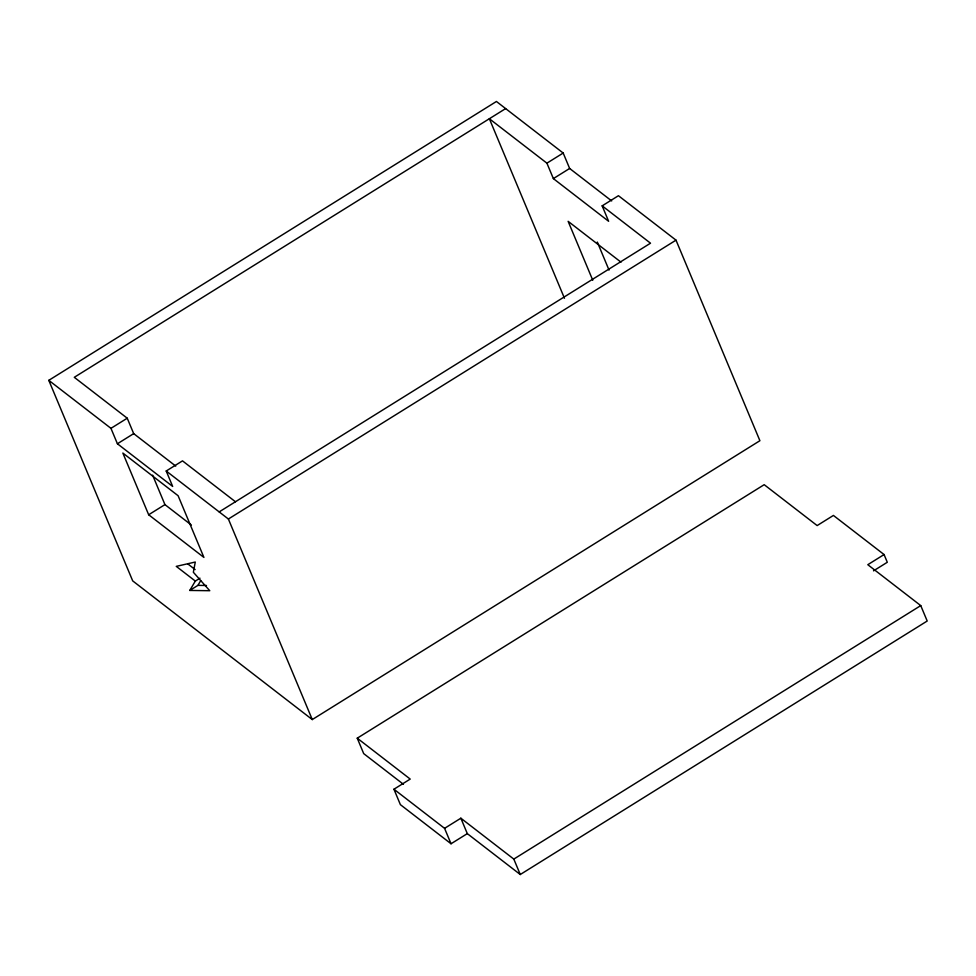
<?xml version="1.0" encoding="UTF-8"?>
<svg xmlns="http://www.w3.org/2000/svg" width="976" height="976" viewBox="0 0 976 976"><rect width="100%" height="100%" fill="white"/><g stroke="black" fill="none" stroke-linecap="round" stroke-linejoin="round"><path stroke-width="1.46" d="M195.322 581.074L176.278 566.373L195.285 562.03L193.346 572.253L209.755 590.712L189.795 590.443L195.322 581.074L199.97 578.182M189.795 590.443L197.933 585.368L200.69 580.696M564.457 298.241L489.354 118.73L546.914 163.175L553.368 178.608L608.621 221.284L602.168 205.851L618.442 195.712L676.002 240.157L759.901 440.713L312.271 719.568L132.699 580.891L48.8 380.335L496.43 101.48L563.189 153.037L569.642 168.47L611.684 200.934M505.641 108.592L74.286 377.309L127.234 418.204L133.688 433.625L175.741 466.089M48.8 380.335L110.959 428.342L127.234 418.204M546.914 163.175L563.189 153.037M110.959 428.342L117.413 443.763L133.688 433.625M553.368 178.608L569.642 168.47M117.413 443.763L172.667 486.438L166.213 471.005L182.5 460.867L235.448 501.762M148.669 514.755L203.923 557.43L178.108 495.723L122.854 453.047L148.669 514.755L164.944 504.616L191.369 525.027M219.173 511.9L650.516 243.195L602.168 205.851M166.213 471.005L228.384 519.012L676.002 240.157M403.43 784.289L363.706 753.618L357.253 738.185L764.196 484.682L817.144 525.576L833.419 515.438L884.073 554.551L887.294 562.274L873.52 570.85M884.073 554.551L867.798 564.701L920.746 605.596L927.2 621.017L520.269 874.52L467.309 833.626L451.034 843.764L400.392 804.651L393.938 789.23L410.213 779.08L357.253 738.185M393.938 789.23L444.58 828.343L460.855 818.205L513.815 859.1L520.269 874.52M513.815 859.1L920.746 605.596M197.933 585.368L206.485 585.49M620.98 262.154L568.13 221.332L592.761 280.234M187.99 564.055L195.127 569.569M597.312 242.048L609.036 270.096M460.855 818.205L467.309 833.626M444.58 828.343L451.034 843.764M228.384 519.012L312.271 719.568M152.622 475.166L164.944 504.616"/></g></svg>
